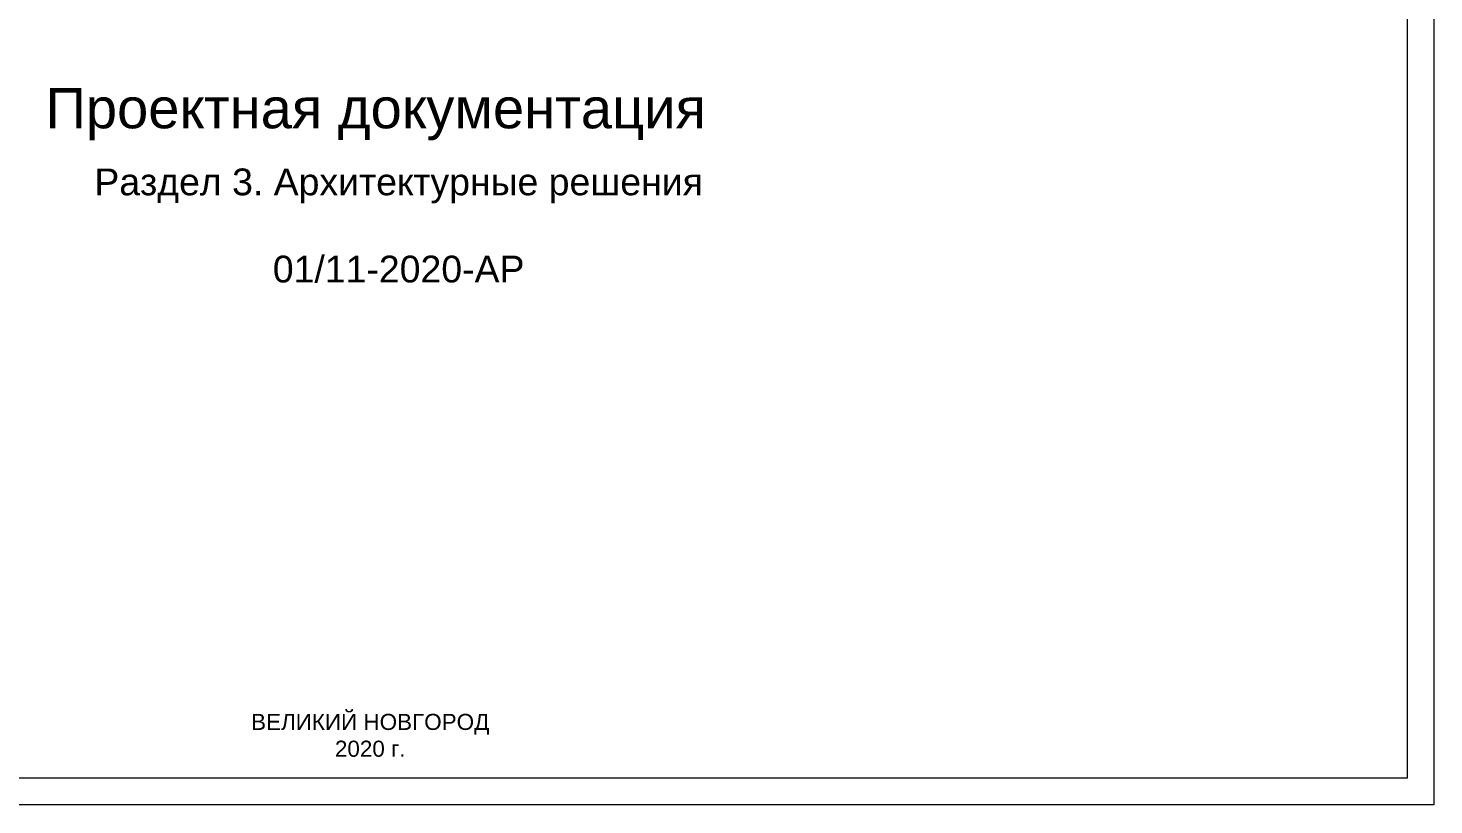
# Model space of a CAD drawing. Header units: metres. Extents: x -163 to 308, y -116 to 9.
# Drawn here: x -148.72 to -122.47, y -24.76 to -10.26 of the extents above; entities that cross this region are included whole.
import ezdxf

# ---------------------------------------------------------------- set-up
doc = ezdxf.new("R2010")
doc.units = ezdxf.units.M
doc.header["$MEASUREMENT"] = 0
doc.styles.add('GOST 2.304', font='cs_gost2304.shx')

msp = doc.modelspace()

# ---------------------------------------------------------------- linework, layer by layer
at = {"color": 7, "linetype": 'Continuous', "lineweight": 13, "flags": 128}
for points in [[(-163.46882328, 4.24013829), (-122.46882328, 4.24013829), (-122.46882328, -24.75986171), (-163.46882328, -24.75986171), (-163.46882328, 4.24013829)], [(-161.46882328, 3.74013829), (-122.96882328, 3.74013829), (-122.96882328, -24.25986171), (-161.46882328, -24.25986171), (-161.46882328, 3.74013829)]]:
    msp.add_lwpolyline(points, close=True, dxfattribs=at)

# ---------------------------------------------------------------- texts
at = {"color": 7, "linetype": 'Continuous', "lineweight": 13, "attachment_point": 5, "style": 'GOST 2.304'}
for s, insert, char_height, width in [('\\fArial|b0|i0|c204204|p39;Проектная документация', (-142.22798654, -11.86798857), 0.75, 23.8411051838), ('\\fArial|b0|i0|c204204|p39;Раздел 3. Архитектурные решения\\P ', (-141.799764, -13.62260667), 0.5, 15.8940701225), ('\\fArial|b0|i0|c204204|p39;01/11-2020-АР', (-141.799764, -14.76128689), 0.5, 15.8940701225)]:
    msp.add_mtext(s, dxfattribs=dict(at, insert=insert, char_height=char_height, width=width))
at = {"lineweight": 13, "insert": (-142.33121312, -23.46333206), "char_height": 0.3, "width": 12.1204182722, "attachment_point": 5, "style": 'GOST 2.304'}
msp.add_mtext('\\fArial|b0|i0|c204204|p39;ВЕЛИКИЙ НОВГОРОД\\P2020 г.', dxfattribs=at)

doc.saveas('drawing.dxf')
